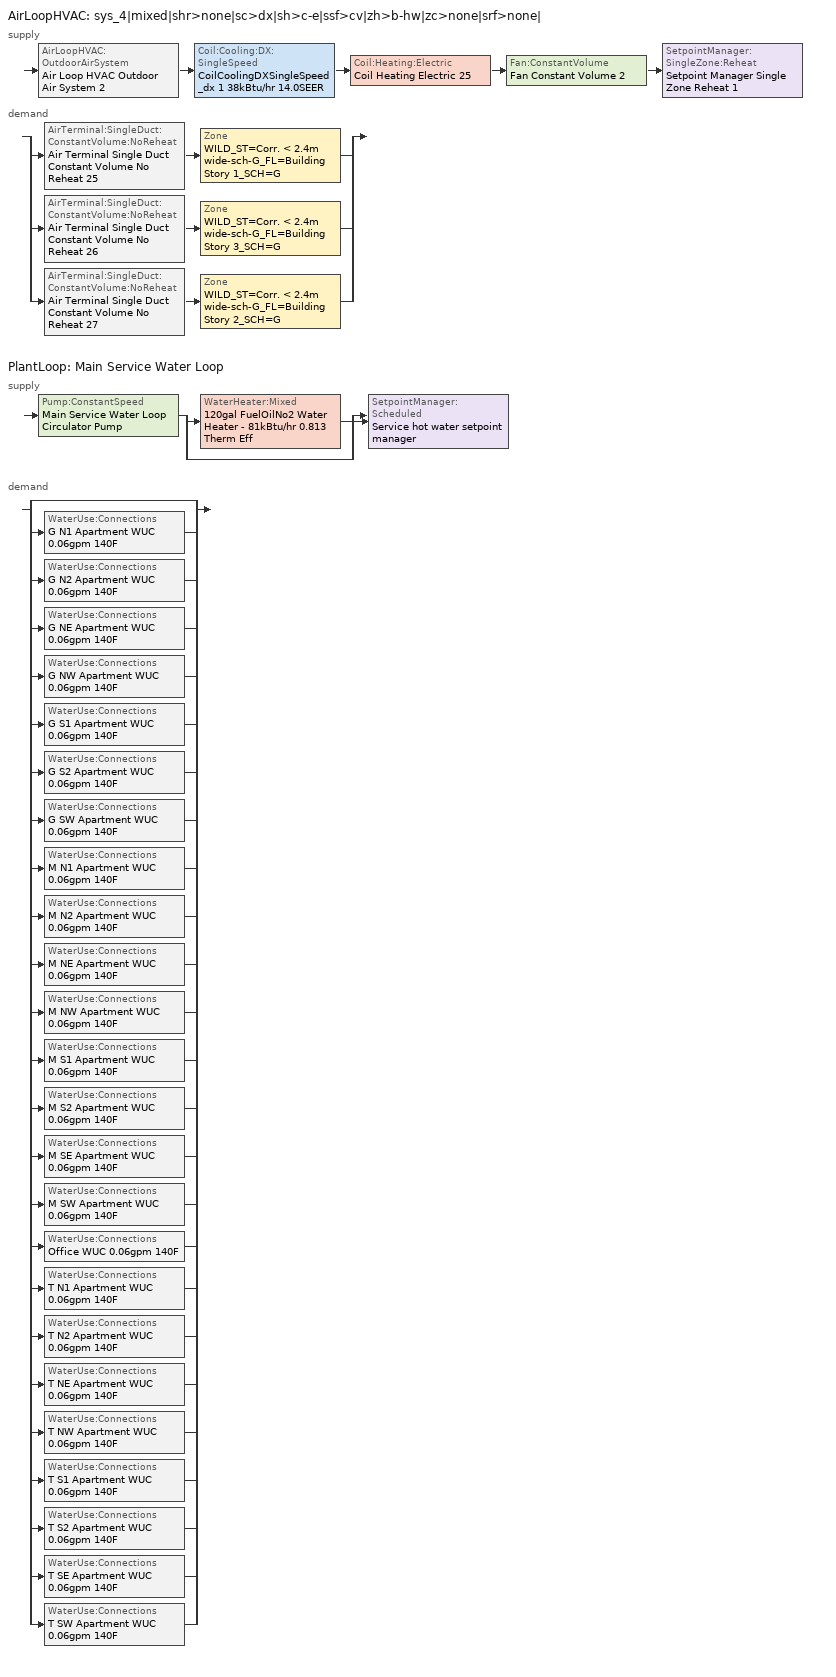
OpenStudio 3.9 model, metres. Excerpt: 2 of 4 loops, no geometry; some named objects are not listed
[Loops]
AirLoopHVAC 'sys_4|mixed|shr>none|sc>dx|sh>c-e|ssf>cv|zh>b-hw|zc>none|srf>none|'
 supply: AirLoopHVAC:OutdoorAirSystem 'Air Loop HVAC Outdoor Air System 2' > Coil:Cooling:DX:SingleSpeed 'CoilCoolingDXSingleSpeed_dx 1 38kBtu/hr 14.0SEER' > Coil:Heating:Electric 'Coil Heating Electric 25' > Fan:ConstantVolume 'Fan Constant Volume 2' > SetpointManager:SingleZone:Reheat 'Setpoint Manager Single Zone Reheat 1'
 demand: split
  | AirTerminal:SingleDuct:ConstantVolume:NoReheat 'Air Terminal Single Duct Constant Volume No Reheat 25' > Zone 'WILD_ST=Corr. < 2.4m wide-sch-G_FL=Building Story 1_SCH=G'
  | AirTerminal:SingleDuct:ConstantVolume:NoReheat 'Air Terminal Single Duct Constant Volume No Reheat 26' > Zone 'WILD_ST=Corr. < 2.4m wide-sch-G_FL=Building Story 3_SCH=G'
  | AirTerminal:SingleDuct:ConstantVolume:NoReheat 'Air Terminal Single Duct Constant Volume No Reheat 27' > Zone 'WILD_ST=Corr. < 2.4m wide-sch-G_FL=Building Story 2_SCH=G'
PlantLoop 'Main Service Water Loop'
 supply: Pump:ConstantSpeed 'Main Service Water Loop Circulator Pump' > split
  | WaterHeater:Mixed '120gal FuelOilNo2 Water Heater - 81kBtu/hr 0.813 Therm Eff'
  | bypass
  join > SetpointManager:Scheduled 'Service hot water setpoint manager'
 demand: split
  | bypass
  | WaterUse:Connections 'G N1 Apartment WUC 0.06gpm 140F'
  | WaterUse:Connections 'G N2 Apartment WUC 0.06gpm 140F'
  | WaterUse:Connections 'G NE Apartment WUC 0.06gpm 140F'
  | WaterUse:Connections 'G NW Apartment WUC 0.06gpm 140F'
  | WaterUse:Connections 'G S1 Apartment WUC 0.06gpm 140F'
  | WaterUse:Connections 'G S2 Apartment WUC 0.06gpm 140F'
  | WaterUse:Connections 'G SW Apartment WUC 0.06gpm 140F'
  | WaterUse:Connections 'M N1 Apartment WUC 0.06gpm 140F'
  | WaterUse:Connections 'M N2 Apartment WUC 0.06gpm 140F'
  | WaterUse:Connections 'M NE Apartment WUC 0.06gpm 140F'
  | WaterUse:Connections 'M NW Apartment WUC 0.06gpm 140F'
  | WaterUse:Connections 'M S1 Apartment WUC 0.06gpm 140F'
  | WaterUse:Connections 'M S2 Apartment WUC 0.06gpm 140F'
  | WaterUse:Connections 'M SE Apartment WUC 0.06gpm 140F'
  | WaterUse:Connections 'M SW Apartment WUC 0.06gpm 140F'
  | WaterUse:Connections 'Office WUC 0.06gpm 140F'
  | WaterUse:Connections 'T N1 Apartment WUC 0.06gpm 140F'
  | WaterUse:Connections 'T N2 Apartment WUC 0.06gpm 140F'
  | WaterUse:Connections 'T NE Apartment WUC 0.06gpm 140F'
  | WaterUse:Connections 'T NW Apartment WUC 0.06gpm 140F'
  | WaterUse:Connections 'T S1 Apartment WUC 0.06gpm 140F'
  | WaterUse:Connections 'T S2 Apartment WUC 0.06gpm 140F'
  | WaterUse:Connections 'T SE Apartment WUC 0.06gpm 140F'
  | WaterUse:Connections 'T SW Apartment WUC 0.06gpm 140F'
[Sizing:Zone] Zone Cooling Design Supply Air Temperature Input Method=TemperatureDifference; Zone Cooling Design Supply Air Temperature {C}=14; Zone Cooling Design Supply Air Temperature Difference {deltaC}=11; Zone Heating Design Supply Air Temperature Input Method=TemperatureDifference; Zone Heating Design Supply Air Temperature {C}=40; Zone Heating Design Supply Air Temperature Difference {deltaC}=21; Zone Cooling Design Supply Air Humidity Ratio {kg-H2O/kg-air}=0.0085; Zone Heating Design Supply Air Humidity Ratio {kg-H2O/kg-air}=0.008; Zone Heating Sizing Factor=1.3; Zone Cooling Sizing Factor=1.1; Cooling Design Air Flow Method=DesignDay; Heating Design Air Flow Method=DesignDay; Account for Dedicated Outdoor Air System=No; Dedicated Outdoor Air System Control Strategy=NeutralSupplyAir; Dedicated Outdoor Air Low Setpoint Temperature for Design {C}=autosize; Dedicated Outdoor Air High Setpoint Temperature for Design {C}=autosize; Zone Load Sizing Method=Sensible Load Only No Latent Load; Zone Latent Cooling Design Supply Air Humidity Ratio Input Method=HumidityRatioDifference; Zone Cooling Design Supply Air Humidity Ratio Difference {kgWater/kgDryAir}=0.005; Zone Latent Heating Design Supply Air Humidity Ratio Input Method=HumidityRatioDifference; Zone Humidification Design Supply Air Humidity Ratio Difference {kgWater/kgDryAir}=0.005; Sizing Option=Coincident
WILD_ST=Corr. < 2.4m wide-sch-G_FL=Building Story 1_SCH=G; WILD_ST=Corr. < 2.4m wide-sch-G_FL=Building Story 3_SCH=G; WILD_ST=Corr. < 2.4m wide-sch-G_FL=Building Story 2_SCH=G
[Zone equipment]
WILD_ST=Corr. < 2.4m wide-sch-G_FL=Building Story 1_SCH=G: Zone HVAC Baseboard Convective Water 25, Air Terminal Single Duct Constant Volume No Reheat 25
WILD_ST=Corr. < 2.4m wide-sch-G_FL=Building Story 3_SCH=G: Zone HVAC Baseboard Convective Water 26, Air Terminal Single Duct Constant Volume No Reheat 26
WILD_ST=Corr. < 2.4m wide-sch-G_FL=Building Story 2_SCH=G: Zone HVAC Baseboard Convective Water 27, Air Terminal Single Duct Constant Volume No Reheat 27
[PlantLoop]
Main Service Water Loop: Glycol Concentration=0; Maximum Loop Temperature {C}=60; Minimum Loop Temperature {C}=51.6667; Plant Loop Volume {m3}=Autocalculate; Load Distribution Scheme=Optimal
[Sizing:Plant]
Main Service Water Loop: Loop Type=Heating; Design Loop Exit Temperature {C}=60; Loop Design Temperature Difference {deltaC}=5; Sizing Option=NonCoincident; Zone Timesteps in Averaging Window=1; Coincident Sizing Factor Mode=None
[AirLoopHVAC]
sys_4|mixed|shr>none|sc>dx|sh>c-e|ssf>cv|zh>b-hw|zc>none|srf>none|: Availability Schedule=sys_4|mixed|shr>none|sc>dx|sh>c-e|ssf>cv|zh>b-hw|zc>none|srf>none| Occ Sch; Design Supply Air Flow Rate {m3/s}=autosize; Design Return Air Flow Fraction of Supply Air Flow=1
[Sizing:System]
sys_4|mixed|shr>none|sc>dx|sh>c-e|ssf>cv|zh>b-hw|zc>none|srf>none|: Type of Load to Size On=Sensible; Design Outdoor Air Flow Rate {m3/s}=Autosize; Central Heating Maximum System Air Flow Ratio=1; Preheat Design Temperature {C}=7; Preheat Design Humidity Ratio {kg-H2O/kg-Air}=0.008; Precool Design Temperature {C}=13; Precool Design Humidity Ratio {kg-H2O/kg-Air}=0.008; Central Cooling Design Supply Air Temperature {C}=13; Central Heating Design Supply Air Temperature {C}=43; Sizing Option=NonCoincident; 100% Outdoor Air in Cooling=No; 100% Outdoor Air in Heating=No; Central Cooling Design Supply Air Humidity Ratio {kg-H2O/kg-Air}=0.0085; Central Heating Design Supply Air Humidity Ratio {kg-H2O/kg-Air}=0.008; Cooling Design Air Flow Method=DesignDay; Cooling Design Air Flow Rate {m3/s}=0; Heating Design Air Flow Method=DesignDay; Heating Design Air Flow Rate {m3/s}=0; System Outdoor Air Method=ZoneSum; Zone Maximum Outdoor Air Fraction=1; Cooling Supply Air Flow Rate Per Floor Area {m3/s-m2}=0.00996765; Cooling Fraction of Autosized Cooling Supply Air Flow Rate=1; Cooling Supply Air Flow Rate Per Unit Cooling Capacity {m3/s-W}=3.94755e-05; Heating Supply Air Flow Rate Per Floor Area {m3/s-m2}=0.00996765; Heating Fraction of Autosized Heating Supply Air Flow Rate=1; Heating Fraction of Autosized Cooling Supply Air Flow Rate=1; Heating Supply Air Flow Rate Per Unit Heating Capacity {m3/s-W}=3.15882e-05; Cooling Design Capacity Method=CoolingDesignCapacity; Cooling Design Capacity {W}=autosize; Cooling Design Capacity Per Floor Area {W/m2}=234.7; Fraction of Autosized Cooling Design Capacity=1; Heating Design Capacity Method=HeatingDesignCapacity; Heating Design Capacity {W}=autosize; Heating Design Capacity Per Floor Area {W/m2}=157; Fraction of Autosized Heating Design Capacity=1; Central Cooling Capacity Control Method=OnOff; Occupant Diversity=autosize
[Fan:ConstantVolume]
Fan Constant Volume 2: Availability Schedule=Always On Discrete; Fan Total Efficiency=0.39975; Pressure Rise {Pa}=640; Maximum Flow Rate {m3/s}=AutoSize; Motor Efficiency=0.615
[Coil:Cooling:DX:SingleSpeed]
CoilCoolingDXSingleSpeed_dx 1 38kBtu/hr 14.0SEER: Availability Schedule=Always On Discrete; Rated Total Cooling Capacity {W}=autosize; Rated Sensible Heat Ratio=autosize; Rated COP {W/W}=3.8248; Rated Air Flow Rate {m3/s}=autosize; Rated Evaporator Fan Power Per Volume Flow Rate 2017 {W/(m3/s)}=773.3; Rated Evaporator Fan Power Per Volume Flow Rate 2023 {W/(m3/s)}=934.4; Total Cooling Capacity Function of Temperature Curve=DXCOOL-NECB2011-REF-CAPFT; Total Cooling Capacity Function of Flow Fraction Curve=DXCOOL-NECB2011-REF-CAPFFLOW; Energy Input Ratio Function of Temperature Curve=DXCOOL-NECB2011-REF-COOLEIRFT; Energy Input Ratio Function of Flow Fraction Curve=DXCOOL-NECB2011-REF-COOLEIRFFLOW; Part Load Fraction Correlation Curve=DXCOOL-NECB2011-REF-COOLPLFFPLR; Minimum Outdoor Dry-Bulb Temperature for Compressor Operation {C}=-25; Nominal Time for Condensate Removal to Begin {s}=0; Ratio of Initial Moisture Evaporation Rate and Steady State Latent Capacity=0; Maximum Cycling Rate {cycles/hr}=0; Latent Capacity Time Constant {s}=0; Condenser Type=AirCooled; Evaporative Condenser Effectiveness=0.9; Evaporative Condenser Air Flow Rate {m3/s}=autosize; Evaporative Condenser Pump Rated Power Consumption {W}=autosize; Crankcase Heater Capacity {W}=0; Maximum Outdoor Dry-Bulb Temperature for Crankcase Heater Operation {C}=10; Basin Heater Capacity {W/K}=0; Basin Heater Setpoint Temperature {C}=2
[Controller:OutdoorAir]
Controller Outdoor Air 2: Minimum Outdoor Air Flow Rate {m3/s}=autosize; Maximum Outdoor Air Flow Rate {m3/s}=Autosize; Economizer Control Type=NoEconomizer; Economizer Control Action Type=ModulateFlow; Economizer Maximum Limit Dry-Bulb Temperature {C}=28; Economizer Maximum Limit Enthalpy {J/kg}=64000; Economizer Minimum Limit Dry-Bulb Temperature {C}=-100; Lockout Type=NoLockout; Minimum Limit Type=FixedMinimum; Minimum Outdoor Air Schedule=sys_4|mixed|shr>none|sc>dx|sh>c-e|ssf>cv|zh>b-hw|zc>none|srf>none| Occ Sch; Controller Mechanical Ventilation=Controller Mechanical Ventilation 2; High Humidity Control=No; High Humidity Outdoor Air Flow Ratio=1; Control High Indoor Humidity Based on Outdoor Humidity Ratio=Yes; Heat Recovery Bypass Control Type=BypassWhenWithinEconomizerLimits; Economizer Operation Staging=InterlockedWithMechanicalCooling
[Controller:MechanicalVentilation]
Controller Mechanical Ventilation 2: Availability Schedule=Always On Discrete; System Outdoor Air Method=ZoneSum
[AirLoopHVAC:OutdoorAirSystem]
Air Loop HVAC Outdoor Air System 2: Controller=Controller Outdoor Air 2
[SetpointManager:Scheduled]
Service hot water setpoint manager: Control Variable=Temperature; Schedule=Service Water Loop Temp - 140F; Setpoint Node or NodeList=Main Service Water Loop Supply Outlet Node
[Coil:Heating:Electric]
Coil Heating Electric 25: Availability Schedule=Always On Discrete
[AirTerminal:SingleDuct:ConstantVolume:NoReheat] Availability Schedule=Always On Discrete; Maximum Air Flow Rate {m3/s}=AutoSize
Air Terminal Single Duct Constant Volume No Reheat 25; Air Terminal Single Duct Constant Volume No Reheat 26; Air Terminal Single Duct Constant Volume No Reheat 27
[SetpointManager:SingleZone:Reheat]
Setpoint Manager Single Zone Reheat 1: Minimum Supply Air Temperature {C}=13; Maximum Supply Air Temperature {C}=43; Control Zone=WILD_ST=Corr. < 2.4m wide-sch-G_FL=Building Story 2_SCH=G; Setpoint Node or NodeList=sys_4|mixed|shr>none|sc>dx|sh>c-e|ssf>cv|zh>b-hw|zc>none|srf>none| Supply Outlet Node
[Pump:ConstantSpeed]
Main Service Water Loop Circulator Pump: Rated Flow Rate {m3/s}=autosize; Rated Pump Head {Pa}=457427; Rated Power Consumption {W}=autosize; Motor Efficiency=0.855; Fraction of Motor Inefficiencies to Fluid Stream=0; Pump Control Type=Intermittent; Design Power Sizing Method=PowerPerFlowPerPressure; Design Electric Power per Unit Flow Rate {W/(m3/s)}=348701.1; Design Shaft Power per Unit Flow Rate per Unit Head {W-s/m3-Pa}=1.28205
[WaterHeater:Mixed]
120gal FuelOilNo2 Water Heater - 81kBtu/hr 0.813 Therm Eff: Tank Volume {m3}=0.455848; Setpoint Temperature Schedule=Service Water Loop Temp - 140F; Deadband Temperature Difference {deltaC}=2; Maximum Temperature Limit {C}=60; Heater Control Type=Cycle; Heater Maximum Capacity {W}=23818.1; Heater Fuel Type=FuelOilNo2; Heater Thermal Efficiency=0.812882; Part Load Factor Curve=SWH-EFFFPLR-NECB2011; Off Cycle Parasitic Fuel Consumption Rate {W}=57.3807; Off Cycle Parasitic Fuel Type=FuelOilNo2; Off Cycle Parasitic Heat Fraction to Tank=0.8; On Cycle Parasitic Fuel Consumption Rate {W}=57.3807; On Cycle Parasitic Fuel Type=FuelOilNo2; On Cycle Parasitic Heat Fraction to Tank=0; Ambient Temperature Indicator=Schedule; Ambient Temperature Schedule=Water Heater Ambient Temp Schedule 71.6F; Off Cycle Loss Coefficient to Ambient Temperature {W/K}=7.88999; On Cycle Loss Coefficient to Ambient Temperature {W/K}=7.88999; Use Side Effectiveness=1; Source Side Effectiveness=1; Use Side Design Flow Rate {m3/s}=autosize; Source Side Design Flow Rate {m3/s}=autosize; Indirect Water Heating Recovery Time {hr}=1.5; Source Side Flow Control Mode=IndirectHeatPrimarySetpoint
[WaterHeater:Sizing]
120gal FuelOilNo2 Water Heater - 81kBtu/hr 0.813 Therm Eff: Design Mode=PeakDraw; Time Storage Can Meet Peak Draw {hr}=0.538503; Time for Tank Recovery {hr}=0.5; Nominal Tank Volume for Autosizing Plant Connections {m3}=1
[WaterUse:Equipment:Definition] Peak Flow Rate {m3/s}=3.95701e-06; Target Temperature Schedule=Mixed Water At Faucet Temp - 140F; Sensible Fraction Schedule=Fraction Sensible - 0.2; Latent Fraction Schedule=Fraction Latent - 0.05
G n1 apartment 0.06gpm 140F; G n2 apartment 0.06gpm 140F; G ne apartment 0.06gpm 140F; G nw apartment 0.06gpm 140F; G s1 apartment 0.06gpm 140F; G s2 apartment 0.06gpm 140F; G sw apartment 0.06gpm 140F; M n1 apartment 0.06gpm 140F; M n2 apartment 0.06gpm 140F; M ne apartment 0.06gpm 140F; M nw apartment 0.06gpm 140F; M s1 apartment 0.06gpm 140F; M s2 apartment 0.06gpm 140F; M se apartment 0.06gpm 140F; M sw apartment 0.06gpm 140F; Office 0.06gpm 140F; T n1 apartment 0.06gpm 140F; T n2 apartment 0.06gpm 140F; T ne apartment 0.06gpm 140F; T nw apartment 0.06gpm 140F; T s1 apartment 0.06gpm 140F; T s2 apartment 0.06gpm 140F; T se apartment 0.06gpm 140F; T sw apartment 0.06gpm 140F
[WaterUse:Equipment] Flow Rate Fraction Schedule=NECB-G-Service Water Heating
Name | Water Use Equipment Definition | Space
G N1 Apartment Service Water Use 0.06gpm 140F | G n1 apartment 0.06gpm 140F | G N1 Apartment
G N2 Apartment Service Water Use 0.06gpm 140F | G n2 apartment 0.06gpm 140F | G N2 Apartment
G NE Apartment Service Water Use 0.06gpm 140F | G ne apartment 0.06gpm 140F | G NE Apartment
G NW Apartment Service Water Use 0.06gpm 140F | G nw apartment 0.06gpm 140F | G NW Apartment
G S1 Apartment Service Water Use 0.06gpm 140F | G s1 apartment 0.06gpm 140F | G S1 Apartment
G S2 Apartment Service Water Use 0.06gpm 140F | G s2 apartment 0.06gpm 140F | G S2 Apartment
G SW Apartment Service Water Use 0.06gpm 140F | G sw apartment 0.06gpm 140F | G SW Apartment
M N1 Apartment Service Water Use 0.06gpm 140F | M n1 apartment 0.06gpm 140F | M N1 Apartment
M N2 Apartment Service Water Use 0.06gpm 140F | M n2 apartment 0.06gpm 140F | M N2 Apartment
M NE Apartment Service Water Use 0.06gpm 140F | M ne apartment 0.06gpm 140F | M NE Apartment
M NW Apartment Service Water Use 0.06gpm 140F | M nw apartment 0.06gpm 140F | M NW Apartment
M S1 Apartment Service Water Use 0.06gpm 140F | M s1 apartment 0.06gpm 140F | M S1 Apartment
M S2 Apartment Service Water Use 0.06gpm 140F | M s2 apartment 0.06gpm 140F | M S2 Apartment
M SE Apartment Service Water Use 0.06gpm 140F | M se apartment 0.06gpm 140F | M SE Apartment
M SW Apartment Service Water Use 0.06gpm 140F | M sw apartment 0.06gpm 140F | M SW Apartment
Office Service Water Use 0.06gpm 140F | Office 0.06gpm 140F | Office
T N1 Apartment Service Water Use 0.06gpm 140F | T n1 apartment 0.06gpm 140F | T N1 Apartment
T N2 Apartment Service Water Use 0.06gpm 140F | T n2 apartment 0.06gpm 140F | T N2 Apartment
T NE Apartment Service Water Use 0.06gpm 140F | T ne apartment 0.06gpm 140F | T NE Apartment
T NW Apartment Service Water Use 0.06gpm 140F | T nw apartment 0.06gpm 140F | T NW Apartment
T S1 Apartment Service Water Use 0.06gpm 140F | T s1 apartment 0.06gpm 140F | T S1 Apartment
T S2 Apartment Service Water Use 0.06gpm 140F | T s2 apartment 0.06gpm 140F | T S2 Apartment
T SE Apartment Service Water Use 0.06gpm 140F | T se apartment 0.06gpm 140F | T SE Apartment
T SW Apartment Service Water Use 0.06gpm 140F | T sw apartment 0.06gpm 140F | T SW Apartment
[WaterUse:Connections] Drain Water Heat Exchanger Type=None; Drain Water Heat Exchanger Destination=Plant
Name | Water Use Equipment Name 1
G N1 Apartment WUC 0.06gpm 140F | G N1 Apartment Service Water Use 0.06gpm 140F
G N2 Apartment WUC 0.06gpm 140F | G N2 Apartment Service Water Use 0.06gpm 140F
G NE Apartment WUC 0.06gpm 140F | G NE Apartment Service Water Use 0.06gpm 140F
G NW Apartment WUC 0.06gpm 140F | G NW Apartment Service Water Use 0.06gpm 140F
G S1 Apartment WUC 0.06gpm 140F | G S1 Apartment Service Water Use 0.06gpm 140F
G S2 Apartment WUC 0.06gpm 140F | G S2 Apartment Service Water Use 0.06gpm 140F
G SW Apartment WUC 0.06gpm 140F | G SW Apartment Service Water Use 0.06gpm 140F
M N1 Apartment WUC 0.06gpm 140F | M N1 Apartment Service Water Use 0.06gpm 140F
M N2 Apartment WUC 0.06gpm 140F | M N2 Apartment Service Water Use 0.06gpm 140F
M NE Apartment WUC 0.06gpm 140F | M NE Apartment Service Water Use 0.06gpm 140F
M NW Apartment WUC 0.06gpm 140F | M NW Apartment Service Water Use 0.06gpm 140F
M S1 Apartment WUC 0.06gpm 140F | M S1 Apartment Service Water Use 0.06gpm 140F
M S2 Apartment WUC 0.06gpm 140F | M S2 Apartment Service Water Use 0.06gpm 140F
M SE Apartment WUC 0.06gpm 140F | M SE Apartment Service Water Use 0.06gpm 140F
M SW Apartment WUC 0.06gpm 140F | M SW Apartment Service Water Use 0.06gpm 140F
Office WUC 0.06gpm 140F | Office Service Water Use 0.06gpm 140F
T N1 Apartment WUC 0.06gpm 140F | T N1 Apartment Service Water Use 0.06gpm 140F
T N2 Apartment WUC 0.06gpm 140F | T N2 Apartment Service Water Use 0.06gpm 140F
T NE Apartment WUC 0.06gpm 140F | T NE Apartment Service Water Use 0.06gpm 140F
T NW Apartment WUC 0.06gpm 140F | T NW Apartment Service Water Use 0.06gpm 140F
T S1 Apartment WUC 0.06gpm 140F | T S1 Apartment Service Water Use 0.06gpm 140F
T S2 Apartment WUC 0.06gpm 140F | T S2 Apartment Service Water Use 0.06gpm 140F
T SE Apartment WUC 0.06gpm 140F | T SE Apartment Service Water Use 0.06gpm 140F
T SW Apartment WUC 0.06gpm 140F | T SW Apartment Service Water Use 0.06gpm 140F
[Schedule:Ruleset]
Service Water Loop Temp - 140F: Default Day Schedule=Service Water Loop Temp - 140F Default
Water Heater Ambient Temp Schedule 71.6F: Default Day Schedule=Water Heater Ambient Temp Schedule 71.6F Default
NECB-G-Service Water Heating: Default Day Schedule=NECB-G-Service Water Heating Default
Fraction Sensible - 0.2: Default Day Schedule=Fraction Sensible - 0.2 Default
Fraction Latent - 0.05: Default Day Schedule=Fraction Latent - 0.05 Default
Mixed Water At Faucet Temp - 140F: Default Day Schedule=Mixed Water At Faucet Temp - 140F Default
sys_4|mixed|shr>none|sc>dx|sh>c-e|ssf>cv|zh>b-hw|zc>none|srf>none| Occ Sch: Default Day Schedule=sys_4|mixed|shr>none|sc>dx|sh>c-e|ssf>cv|zh>b-hw|zc>none|srf>none| Occ Sch Default; Summer Design Day Schedule=sys_4|mixed|shr>none|sc>dx|sh>c-e|ssf>cv|zh>b-hw|zc>none|srf>none| Occ Sch Summer Design Day; Winter Design Day Schedule=sys_4|mixed|shr>none|sc>dx|sh>c-e|ssf>cv|zh>b-hw|zc>none|srf>none| Occ Sch Winter Design Day
[Schedule:Day]
Service Water Loop Temp - 140F Default; Mixed Water At Faucet Temp - 140F Default: 24, 0, 60
Water Heater Ambient Temp Schedule 71.6F Default: 24, 0, 22
NECB-G-Service Water Heating Default; NECB-G-Service Water Heating Default|Wkdy Day: No, 1, 0, 0.1, 6, 0, 0.05, 7, 0, 0.2, 8, 0, 0.8, 9, 0, 0.7, 10, 0, 0.5, 11, 0, 0.4, 14, 0, 0.2, 15, 0, 0.3, 17, 0, 0.5, 19, 0, 0.7, 21, 0, 0.4, 23, 0, 0.2, 24, 0, 0.1
NECB-G-Service Water Heating Sat Day: No, 1, 0, 0.1, 7, 0, 0.05, 8, 0, 0.2, 11, 0, 0.5, 15, 0, 0.3, 16, 0, 0.7, 17, 0, 0.9, 19, 0, 0.7, 20, 0, 0.6, 21, 0, 0.5, 22, 0, 0.4, 23, 0, 0.3, 24, 0, 0.2
NECB-G-Service Water Heating Sun|Hol Day: No, 1, 0, 0.1, 8, 0, 0.05, 9, 0, 0.2, 11, 0, 0.3, 13, 0, 0.2, 14, 0, 0.3, 15, 0, 0.4, 16, 0, 0.5, 17, 0, 0.6, 18, 0, 0.7, 19, 0, 0.4, 20, 0, 0.3, 24, 0, 0.2
Fraction Sensible - 0.2 Default: 24, 0, 0.2
Fraction Latent - 0.05 Default: 24, 0, 0.05
sys_4|mixed|shr>none|sc>dx|sh>c-e|ssf>cv|zh>b-hw|zc>none|srf>none| Occ Sch Default; sys_4|mixed|shr>none|sc>dx|sh>c-e|ssf>cv|zh>b-hw|zc>none|srf>none| Occ Sch Winter Design Day; sys_4|mixed|shr>none|sc>dx|sh>c-e|ssf>cv|zh>b-hw|zc>none|srf>none| Occ Sch Summer Design Day; Schedule Day 8; Schedule Day 9: 24, 0, 1
[Schedule:Rule] Date Specification Type=DateRange; Start Month=1; End Month=12
Name | Schedule Ruleset | Rule Order | Day Schedule | Apply Monday | Apply Tuesday | Apply Wednesday | Apply Thursday | Apply Friday | Start Day | End Day | Apply Saturday | Apply Sunday
Schedule Rule 17 | NECB-G-Service Water Heating | 2 | NECB-G-Service Water Heating Default|Wkdy Day | Yes | Yes | Yes | Yes | Yes | 1 | 31
Schedule Rule 18 | NECB-G-Service Water Heating | 1 | NECB-G-Service Water Heating Sat Day |  |  |  |  |  | 1 | 31 | Yes
Schedule Rule 19 | NECB-G-Service Water Heating | 0 | NECB-G-Service Water Heating Sun|Hol Day |  |  |  |  |  | 1 | 31 |  | Yes
Schedule Rule 22 | sys_4|mixed|shr>none|sc>dx|sh>c-e|ssf>cv|zh>b-hw|zc>none|srf>none| Occ Sch | 1 | Schedule Day 8 |  |  |  |  |  | 7 | 30 | Yes
Schedule Rule 23 | sys_4|mixed|shr>none|sc>dx|sh>c-e|ssf>cv|zh>b-hw|zc>none|srf>none| Occ Sch | 0 | Schedule Day 9 |  |  |  |  |  | 1 | 31 |  | Yes
[Schedule:Constant]
Always On Discrete: Value=1
[Curve:Biquadratic] Minimum Value of x=13; Maximum Value of x=24; Minimum Value of y=24; Maximum Value of y=46
Name | Coefficient1 Constant | Coefficient2 x | Coefficient3 x**2 | Coefficient4 y | Coefficient5 y**2 | Coefficient6 x*y
DXCOOL-NECB2011-REF-CAPFT | 0.867905 | 0.0142459 | 0.00055436 | -0.0075575 | 3.3e-05 | -0.0001918
DXCOOL-NECB2011-REF-COOLEIRFT | 0.114171 | 0.0281822 | -0.0004199 | 0.0214108 | 0.000161028 | -0.000679104
[Curve:Quadratic] Minimum Value of x=0.5; Maximum Value of x=1.5
Name | Coefficient1 Constant | Coefficient2 x | Coefficient3 x**2
DXCOOL-NECB2011-REF-CAPFFLOW | 0.8 | 0.2 | 0
DXCOOL-NECB2011-REF-COOLEIRFFLOW | 1.1552 | -0.1808 | 0.0256
[Curve:Cubic] Maximum Value of x=1
Name | Coefficient1 Constant | Coefficient2 x | Coefficient3 x**2 | Coefficient4 x**3 | Minimum Value of x
DXCOOL-NECB2011-REF-COOLPLFFPLR | 0.0277 | 4.9151 | -8.184 | 4.2702 | 0.7
SWH-EFFFPLR-NECB2011 | 0.7576 | 1.0071 | -1.4443 | 0.6844 | 0
